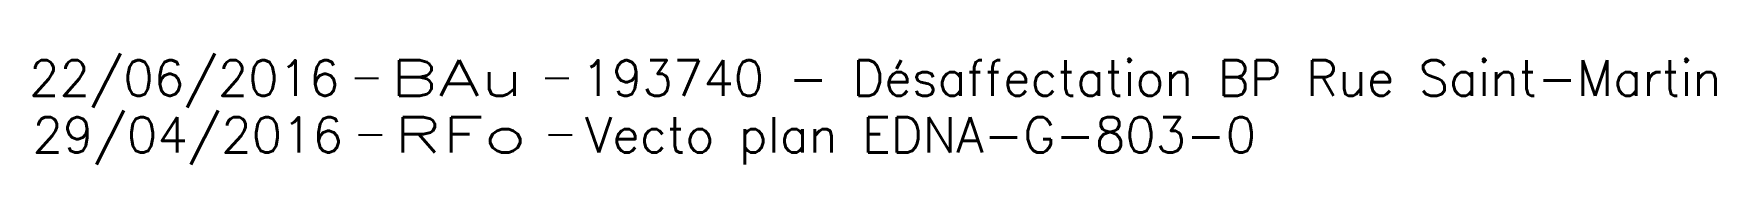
# Model space of a CAD drawing. Header units: millimetres. Extents: x 184000 to 185000, y 127000 to 128000.
# Drawn here: x 184510.77 to 184546.29, y 127012.05 to 127014.4 of the extents above; entities that cross this region are included whole.
import ezdxf
from ezdxf.enums import TextEntityAlignment as Align

# ---------------------------------------------------------------- set-up
doc = ezdxf.new("R2010")
doc.units = ezdxf.units.MM
doc.layers.get('0').update_dxf_attribs({"linetype": 'CONTINUOUS'})
doc.layers.add('L_910', color=7, linetype='CONTINUOUS', plot=False)
doc.styles.get("Standard").update_dxf_attribs({"font": 'romans.shx', "width": 0.85})

# ---------------------------------------------------------------- blocks, each defined once
blk = doc.blocks.new('GIS_MODF')
at = {"color": 0, "linetype": 'Continuous', "flags": 128}
for points in [[(-2.257, -0.012), (-1.757, -0.012)], [(1.758, -0.012), (2.258, -0.012)]]:
    blk.add_lwpolyline(points, dxfattribs=at)
at = {"color": 0, "linetype": 'Continuous'}
blk.add_attdef('DATE', text='', height=0.75, dxfattribs=at).set_placement((-2.583, -0.387), align=Align.RIGHT)
at = {"color": 0, "linetype": 'Continuous', "width": 3.590909}
blk.add_attdef('USER', text='', height=0.75, dxfattribs=at).set_placement((-1.516, -0.387), (1.306, -0.387), align=Align.FIT)
at = {"color": 0, "linetype": 'Continuous'}
blk.add_attdef('DESC', (2.528, -0.387), '', height=0.75, dxfattribs=at)

msp = doc.modelspace()

# ---------------------------------------------------------------- block references
at = {"layer": 'L_910'}
ref = msp.add_blockref('GIS_MODF', (184519.812, 127013.891), dxfattribs=at)
ref.add_attrib('DATE', '22/06/2016', dxfattribs={"layer": '0', "color": 0, "linetype": 'Continuous', "height": 0.75}).set_placement((184517.229, 127013.504), align=Align.RIGHT)
ref.add_attrib('USER', 'BAu', dxfattribs={"layer": '0', "color": 0, "linetype": 'Continuous', "height": 0.75, "width": 1.462963}).set_placement((184518.296, 127013.504), (184521.118, 127013.504), align=Align.FIT)
ref.add_attrib('DESC', '193740 - Désaffectation BP Rue Saint-Martin', (184522.34, 127013.504), dxfattribs={"layer": '0', "color": 0, "linetype": 'Continuous', "height": 0.75})
at = {"layer": 'L_910', "ltscale": 0.5}
ref = msp.add_blockref('GIS_MODF', (184519.885, 127012.685), dxfattribs=at)
ref.add_attrib('DATE', '29/04/2016', dxfattribs={"layer": '0', "color": 0, "linetype": 'Continuous', "height": 0.75}).set_placement((184517.302, 127012.299), align=Align.RIGHT)
ref.add_attrib('USER', 'RFo', dxfattribs={"layer": '0', "color": 0, "linetype": 'Continuous', "height": 0.75, "width": 1.436364}).set_placement((184518.369, 127012.299), (184521.191, 127012.299), align=Align.FIT)
ref.add_attrib('DESC', 'Vecto plan EDNA-G-803-0', (184522.413, 127012.299), dxfattribs={"layer": '0', "color": 0, "linetype": 'Continuous', "height": 0.75})

doc.saveas('drawing.dxf')
